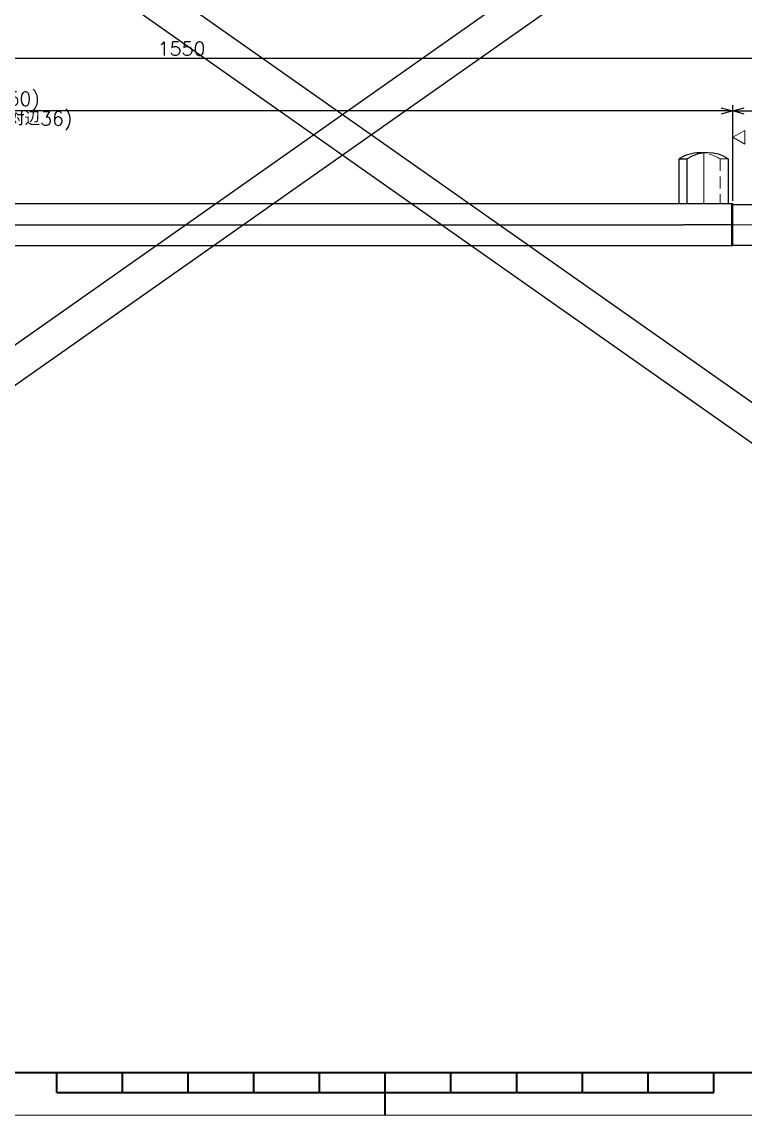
# Model space of a CAD drawing. Header units: millimetres. Extents: x 0 to 4931, y -34 to 1655.
# Drawn here: x 900 to 1523, y 0 to 943 of the extents above; entities that cross this region are included whole.
import ezdxf
from ezdxf import colors
from ezdxf.entities.mleader import LeaderData, LeaderLine
from ezdxf.enums import TextEntityAlignment as Align
from ezdxf.math import Vec2, Vec3

# ---------------------------------------------------------------- set-up
doc = ezdxf.new("R2010")
doc.units = ezdxf.units.MM
doc.header["$LTSCALE"] = 1.6
doc.header["$PDMODE"] = 99
doc.header["$PDSIZE"] = 1
doc.linetypes.add('CENTER2', pattern=[28.575000000000003, 19.05, -3.175, 3.175, -3.175])
doc.linetypes.add('HIDDEN', pattern=[9.524999999999999, 6.35, -3.175])
for name, color, linetype, lineweight in [('04_HIDDEN', 2, 'HIDDEN', 13), ('05_CENTER', 4, 'CENTER2', 13), ('08_DIM', 3, 'Continuous', 13), ('90_FRAME', 5, 'Continuous', 35)]:
    doc.layers.add(name, color=color, linetype=linetype, lineweight=lineweight)
doc.layers.add('10_DRAFT', color=8, linetype='Continuous', lineweight=0, plot=False)
doc.layers.add('91_BLANK', color=5, linetype='Continuous', lineweight=0, plot=False)
doc.styles.add('KSS_TXT', font='txt.shx', dxfattribs={"bigfont": 'extfont2.shx'})
doc.styles.get("Standard").update_dxf_attribs({"font": 'txt.shx', "bigfont": 'extfont2.shx'})
doc.dimstyles.new('KSS_DIM', dxfattribs={"dimscale": 4, "dimtxt": 3, "dimasz": 2.5, "dimexe": 1.25, "dimexo": 0.625, "dimtad": 1, "dimdsep": 46, "dimtxsty": 'KSS_TXT', "dimblk": 'OPEN30', "dimcen": 0, "dimazin": 2, "dimtfac": 0.75, "dimtmove": 0, "dimatfit": 3, "dimldrblk": 'OPEN30', "dimfxl": 1.25, "dimtolj": 1, "dimarcsym": 0})

# ---------------------------------------------------------------- blocks, each defined once
blk = doc.blocks.new('_Open30')
at = {"color": 0, "linetype": 'ByBlock', "lineweight": -2}
for p, q in [((-1, 0.26794919), (0, 0)), ((0, 0), (-1, -0.26794919)), ((0, 0), (-1, 0))]:
    blk.add_line(p, q, dxfattribs=at)
blk = doc.blocks.new('*D147')
at = {"layer": '08_DIM', "color": 0, "lineweight": -2, "transparency": 16777216}
for p, q in [((1512.210422141017, 788.1854242417035), (1512.210422141017, 870.8030888513285)), ((1812.21042214101, 785.6854242417126), (1812.21042214101, 870.8030888513285)), ((1522.210422141017, 865.8030888513285), (1802.21042214101, 865.8030888513285))]:
    blk.add_line(p, q, dxfattribs=at)
at = {"layer": 'Defpoints', "color": 0, "transparency": 16777216}
for p in [(1812.21042214101, 865.8030888513285), (1512.210422141017, 785.6854242417035), (1812.21042214101, 783.1854242417126)]:
    blk.add_point(p, dxfattribs=at)
at = {"layer": '08_DIM', "color": 0, "lineweight": -2, "transparency": 16777216, "xscale": 10, "yscale": 10, "zscale": 10, "rotation": 180}
blk.add_blockref('_Open30', (1512.210422141017, 865.8030888513285), dxfattribs=at)
at = {"layer": '08_DIM', "color": 0, "lineweight": -2, "transparency": 16777216, "xscale": 10, "yscale": 10, "zscale": 10}
blk.add_blockref('_Open30', (1812.21042214101, 865.8030888513285), dxfattribs=at)
at = {"layer": '08_DIM', "color": 0, "transparency": 16777216, "insert": (1662.210422141014, 874.3030888513285), "char_height": 12, "attachment_point": 5, "style": 'KSS_TXT'}
blk.add_mtext('\\A1;300', dxfattribs=at)
blk = doc.blocks.new('*D148')
at = {"layer": '08_DIM', "color": 0, "lineweight": -2, "transparency": 16777216}
for p, q in [((262.2104221410063, 786.1854242417035), (262.2104221410063, 870.8030888513285)), ((1512.210422141017, 788.1854242417035), (1512.210422141017, 870.8030888513285)), ((1502.210422141017, 865.8030888513285), (272.2104221410063, 865.8030888513285))]:
    blk.add_line(p, q, dxfattribs=at)
at = {"layer": 'Defpoints', "color": 0, "transparency": 16777216}
for p in [(262.2104221410063, 865.8030888513285), (262.2104221410063, 783.6854242417035), (1512.210422141017, 785.6854242417035)]:
    blk.add_point(p, dxfattribs=at)
at = {"layer": '08_DIM', "color": 0, "lineweight": -2, "transparency": 16777216, "xscale": 10, "yscale": 10, "zscale": 10, "rotation": 180}
blk.add_blockref('_Open30', (262.2104221410063, 865.8030888513285), dxfattribs=at)
at = {"layer": '08_DIM', "color": 0, "lineweight": -2, "transparency": 16777216, "xscale": 10, "yscale": 10, "zscale": 10}
blk.add_blockref('_Open30', (1512.210422141017, 865.8030888513285), dxfattribs=at)
at = {"layer": '08_DIM', "color": 0, "transparency": 16777216, "char_height": 12, "attachment_point": 5, "style": 'KSS_TXT'}
for s, insert in [('\\A1;(1250)', (887.2104221410118, 874.3030888513285)), ('\\A1;(六角棒 対辺36)', (887.2104221410118, 857.3030888513285))]:
    blk.add_mtext(s, dxfattribs=dict(at, insert=insert))
blk = doc.blocks.new('*D149')
at = {"layer": '08_DIM', "color": 0, "lineweight": -2, "transparency": 16777216}
for p, q in [((262.2104221410063, 786.1854242417035), (262.2104221410063, 915.9720594593455)), ((1812.21042214101, 785.6854242417126), (1812.21042214101, 915.9720594593455)), ((1802.21042214101, 910.9720594593455), (272.2104221410063, 910.9720594593455))]:
    blk.add_line(p, q, dxfattribs=at)
at = {"layer": 'Defpoints', "color": 0, "transparency": 16777216}
for p in [(262.2104221410063, 910.9720594593455), (262.2104221410063, 783.6854242417035), (1812.21042214101, 783.1854242417126)]:
    blk.add_point(p, dxfattribs=at)
at = {"layer": '08_DIM', "color": 0, "lineweight": -2, "transparency": 16777216, "xscale": 10, "yscale": 10, "zscale": 10, "rotation": 180}
blk.add_blockref('_Open30', (262.2104221410063, 910.9720594593455), dxfattribs=at)
at = {"layer": '08_DIM', "color": 0, "lineweight": -2, "transparency": 16777216, "xscale": 10, "yscale": 10, "zscale": 10}
blk.add_blockref('_Open30', (1812.21042214101, 910.9720594593455), dxfattribs=at)
at = {"layer": '08_DIM', "color": 0, "transparency": 16777216, "insert": (1037.210422141008, 919.4720594593455), "char_height": 12, "attachment_point": 5, "style": 'KSS_TXT'}
blk.add_mtext('\\A1;1550', dxfattribs=at)
blk = doc.blocks.new('p1ba01')
for p, q in [((0, 0), (-1.5, 2.598076211353259)), ((-1.5, 2.598076211353259), (1.5, 2.598076211353259)), ((1.5, 2.598076211353259), (0, 0))]:
    blk.add_line(p, q)
blk = doc.blocks.new('AM_BALLOON1')
at = {"transparency": 16777216}
blk.add_circle((0, 0), 5, dxfattribs=at)
blk.add_attdef('B_NUMBER', text='', height=3, dxfattribs=at).set_placement((0, 0), align=Align.MIDDLE_CENTER)
blk = doc.blocks.new('_OPEN')
at = {"color": 0, "linetype": 'ByBlock'}
for p, q in [((-1, 0.1666666666666666), (0, 0)), ((0, 0), (-1, -0.1666666666666666)), ((0, 0), (-1, 0))]:
    blk.add_line(p, q, dxfattribs=at)

msp = doc.modelspace()

# ---------------------------------------------------------------- linework, layer by layer
for p, q in [((-8.093381893559126e-07, 1655.492231894922), (2352.090441588782, -1.126752522395691e-07)), ((2352.090441588782, 1655.492231894922), (-8.093384167295881e-07, -1.126752522395691e-07)), ((2302.363137592857, 1655.492231894922), (-8.093384167295881e-07, 34.99999988732475)), ((49.7273031865868, 1655.492231894922), (2352.090441588782, 34.99999988732475))]:
    msp.add_line(p, q)
at = {"color": 0}
for p, q in [((1490.745956045072, 829.6854242416998), (1483.674888233209, 829.6854242416998)), ((1465.997218703544, 785.6854242417035), (1465.997218703544, 824.4216560520945)), ((1465.997218703544, 824.4216560520945), (1473.068286515407, 824.4216560520945)), ((1473.068286515407, 785.6854242417035), (1473.068286515407, 824.4216560520945)), ((1508.423625574736, 824.4216560520945), (1508.423625574736, 785.6854242417035)), ((1511.210422141017, 785.6854242417035), (1511.210422141017, 749.6854242417016)), ((1512.21042214101, 785.1854242417126), (1810.21042214101, 785.1854242417126)), ((264.2104221410173, 767.6854242417107), (1469.784015269817, 767.6854242417107)), ((1512.21042214101, 767.6854242417107), (1469.784015269817, 767.6854242417107)), ((1512.21042214101, 750.1854242417162), (1810.21042214101, 750.1854242417171))]:
    msp.add_line(p, q, dxfattribs=at)
msp.add_lwpolyline([(1512.210422141017, 785.6854242417035), (264.2104221410063, 785.6854242417035), (262.2104221410063, 783.6854242417035), (262.2104221410063, 751.6854242417012), (264.2104221410063, 749.6854242417012), (1512.210422141017, 749.6854242417016)], close=True, dxfattribs=at)
for centre, start in [((1483.674888233205, 797.3694821922581), 90), ((1490.745956045072, 797.3694821922618), 56.83675850162993)]:
    msp.add_arc(centre, 32.31594204943919, start, 123.1632414983701, dxfattribs=at)
at = {"layer": '04_HIDDEN'}
for p, q in [((1501.352557762873, 824.4216560520945), (1501.352557762873, 785.6854242417035)), ((1508.423625574736, 824.4216560520945), (1501.352557762881, 824.421656052089))]:
    msp.add_line(p, q, dxfattribs=at)
msp.add_arc((1483.674888233205, 797.3694821922581), 32.31594204943919, 56.83675850162993, 90, dxfattribs=at)
at = {"layer": '05_CENTER'}
msp.add_line((1816.294100285266, 767.6854242417144), (252.2104221410173, 767.6854242417144), dxfattribs=at)
at = {"layer": '10_DRAFT'}
msp.add_line((1487.21042213914, 829.6854242416998), (1487.21042213914, 785.6854242417035), dxfattribs=at)
at = {"layer": '90_FRAME'}
for p, q in [((929.6321781687053, 19.65719905375792), (929.6321781687053, 36.64729619654992)), ((986.2658353113355, 19.65719905375792), (986.2658353113355, 36.64729619654992)), ((1042.899492453966, 19.65719905375792), (1042.899492453966, 36.64729619654992)), ((1099.533149596589, 19.65719905375792), (1099.533149596589, 36.64729619654992)), ((1156.166806739219, 19.65719905375792), (1156.166806739219, 36.64729619654992)), ((1212.80046388185, -1.126752522395691e-07), (1212.80046388185, 36.64729619654991)), ((1269.434121024472, 19.65719905375792), (1269.434121024472, 36.64729619654992)), ((1326.067778167103, 19.65719905375792), (1326.067778167103, 36.64729619654992)), ((1382.701435309733, 19.65719905375792), (1382.701435309733, 36.64729619654992)), ((1439.335092452363, 19.65719905375792), (1439.335092452363, 36.64729619654992)), ((1495.968749594994, 19.65719905375792), (1495.968749594994, 36.64729619654992)), ((929.6321781687053, 19.65719905375792), (1495.968749594994, 19.65719905375792))]:
    msp.add_line(p, q, dxfattribs=at)
msp.add_lwpolyline([(110.3223633137168, 36.64729619654992), (2315.278564449982, 36.6472961965499), (2315.278564449982, 1613.00035474462), (110.3223633137168, 1613.00035474462)], close=True, dxfattribs=at)
at = {"layer": '91_BLANK'}
msp.add_lwpolyline([(-8.093381893559126e-07, -1.126752522395691e-07), (2352.090441588782, -1.126752522395691e-07), (2352.090441588782, 1655.492231894922), (-8.093381893559126e-07, 1655.492231894922)], close=True, dxfattribs=at)

# ---------------------------------------------------------------- block references
at = {"layer": '08_DIM', "xscale": 4, "yscale": 4, "zscale": 4, "rotation": 270}
msp.add_blockref('p1ba01', (1512.210422141017, 843.0278209682838), dxfattribs=at)

# ---------------------------------------------------------------- dimensions: what is measured, and where the dimension line sits
at = {"layer": '08_DIM'}
for base, p1, p2, picture, middle in [((262.2104221410063, 910.9720594593455), (1812.21042214101, 783.1854242417126), (262.2104221410063, 783.6854242417035), '*D149', (1037.210422141008, 919.4720594593455)), ((1812.21042214101, 865.8030888513285), (1512.210422141017, 785.6854242417035), (1812.21042214101, 783.1854242417126), '*D147', (1662.210422141014, 874.3030888513285))]:
    dim = msp.add_linear_dim(base=base, p1=p1, p2=p2, dimstyle='KSS_DIM', dxfattribs=at)
    dim.commit()
    dim.dimension.update_dxf_attribs({"geometry": picture, "text_midpoint": middle})
dim = msp.add_linear_dim(base=(262.2104221410063, 865.8030888513285), p1=(1512.210422141017, 785.6854242417035), p2=(262.2104221410063, 783.6854242417035), text='(<>', dimstyle='KSS_DIM', override={"dimpost": ')\\X(六角棒 対辺36)'}, dxfattribs=at)
dim.commit()
dim.dimension.update_dxf_attribs({"geometry": '*D148', "text_midpoint": (887.2104221410118, 865.8030888513285)})

# ---------------------------------------------------------------- leaders
ml = msp.add_multileader_block('Standard', dxfattribs=at)
ml.set_content('AM_BALLOON1', color=256, scale=5)
ml.set_attribute('B_NUMBER', '20', width=0)
ml.set_leader_properties(color=256, linetype='ByLayer', lineweight=-1)
ml.set_arrow_properties(name='OPEN')
ml.build(insert=Vec2(0, 0))
ml.multileader.update_dxf_attribs({"leader_type": 0, "has_dogleg": 0, "text_right_attachment_type": 6, "dogleg_length": 0, "arrow_head_size": 10, "scale": 2.5, "block_connection_type": 1})
ctx = ml.context
ctx.base_point, ctx.scale, ctx.char_height, ctx.arrow_head_size, ctx.landing_gap_size, ctx.plane_origin = Vec3(2971.912468662476, 1230.096352174204), 2.5, 20, 10, 10, Vec3(2971.912468662476, 1230.096352174204)
ctx.right_attachment, ctx.attachment_type = 6, 1
notes = []
notes.append((ctx, [(0, (0, 0, 0), (0, 0), (1, 0), 1, [])]))
ctx.block.insert = Vec3(2971.912468662476, 1230.096352174204)
for ctx, leaders in notes:
    for number, flags, end, landing, length, lines in leaders:
        leader = LeaderData()
        leader.index, (leader.has_last_leader_line, leader.has_dogleg_vector, leader.attachment_direction) = number, flags
        leader.last_leader_point, leader.dogleg_vector, leader.dogleg_length = Vec3(end), Vec3(landing), length
        for number, points, colour, breaks in lines:
            line = LeaderLine()
            line.index, line.vertices, line.color, line.breaks = number, Vec3.list(points), colors.encode_raw_color(colour), breaks
            leader.lines.append(line)
        ctx.leaders.append(leader)

doc.saveas('drawing.dxf')
